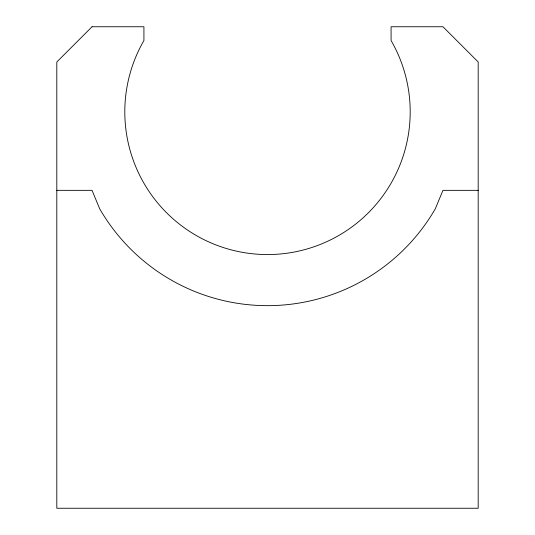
<?xml version="1.0" encoding="UTF-8"?>
<svg xmlns="http://www.w3.org/2000/svg" width="535" height="535" viewBox="0 0 535 535"><rect width="100%" height="100%" fill="white"/><g stroke="black" fill="none" stroke-linecap="round" stroke-linejoin="round"><path stroke-width="0.8" d="M56.81 190.34L92.047 190.34L99.67 208.757A193.79 193.79 0 0 0 435.329 208.757L442.953 190.34L478.19 190.34M92.047 26.75L56.81 61.986L56.81 508.25L478.19 508.25L478.19 61.986L442.953 26.75L391.078 26.75L391.078 40.513A142.698 142.698 0 0 1 267.5 254.56A142.698 142.698 0 0 1 143.922 40.513L143.922 26.75L92.047 26.75"/></g></svg>
